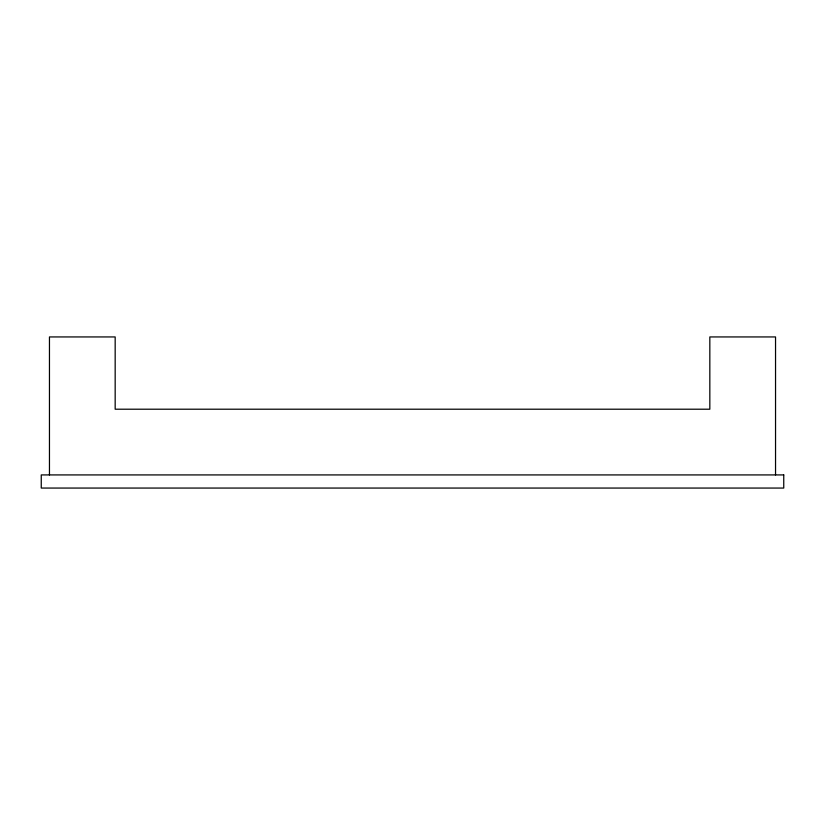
<?xml version="1.0" encoding="UTF-8"?>
<svg xmlns="http://www.w3.org/2000/svg" width="825" height="825" viewBox="0 0 825 825"><rect width="100%" height="100%" fill="white"/><g stroke="black" fill="none" stroke-linecap="round" stroke-linejoin="round"><path stroke-width="1.24" d="M775.541 474.922L775.541 336.94L709.83 336.94L709.83 409.21L115.17 409.21L115.17 336.94L49.459 336.94L49.459 474.922M783.75 474.922L41.25 474.922L41.25 488.06L783.75 488.06L783.75 474.922"/></g></svg>
